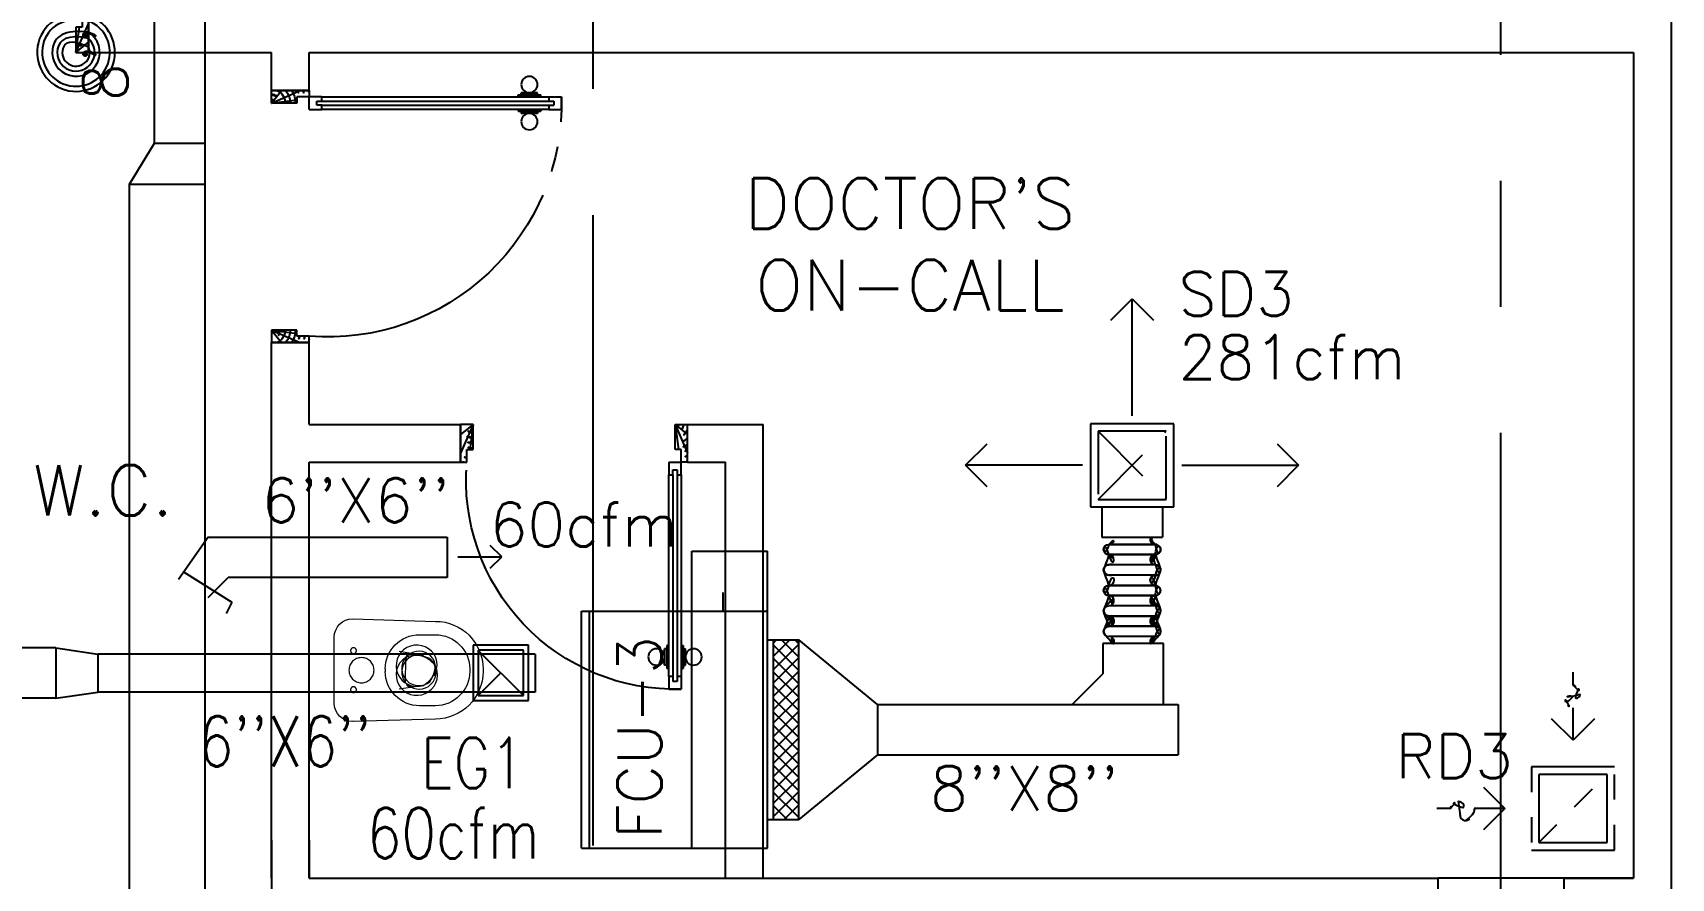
# Model space of a CAD drawing. Extents: x 417866230.2 to 417866327.8, y 43498045.5 to 43498135.4.
# Drawn here: x 417866292.42 to 417866298.91, y 43498114.97 to 43498118.33 of the extents above; entities that cross this region are included whole.
import ezdxf
from ezdxf.enums import TextEntityAlignment as Align

# ---------------------------------------------------------------- set-up
doc = ezdxf.new("R2010")
doc.units = 0
doc.header["$MEASUREMENT"] = 0
for name, pattern in [('CENTERX2', [4, 2.5, -0.5, 0.5, -0.5]), ('HIDDEN', [0.375, 0.25, -0.125]), ('HIDDEN2', [0.1875, 0.125, -0.0625])]:
    doc.linetypes.add(name, pattern=pattern)
doc.layers.get('0').update_dxf_attribs({"linetype": 'CONTINUOUS'})
for name, color, linetype in [('AXES', 11, 'CENTERX2'), ('COL', 9, 'CONTINUOUS'), ('DOOR', 9, 'CONTINUOUS'), ('DOOR-DIM', 9, 'CONTINUOUS'), ('DUCT', 6, 'CONTINUOUS'), ('EXDUCT', 10, 'CONTINUOUS'), ('FCU', 6, 'CONTINUOUS'), ('FIX', 9, 'CONTINUOUS'), ('HAT', 12, 'CONTINUOUS'), ('M-AC-FLEX', 3, 'CONTINUOUS'), ('M-EGU.', 2, 'CONTINUOUS'), ('RM-NAME', 9, 'CONTINUOUS'), ('SCD', 2, 'CONTINUOUS'), ('WALL', 4, 'CONTINUOUS')]:
    doc.layers.add(name, color=color, linetype=linetype)
doc.styles.add('ROMANS', font='ROMANS.shx', dxfattribs={"width": 0.6})

# ---------------------------------------------------------------- blocks, each defined once
blk = doc.blocks.new('A$C24ED45A6')
at = {"layer": 'DOOR', "color": 0, "linetype": 'ByBlock'}
for p, q in [((925, 1100), (925, 1150)), ((925, 1150), (975, 1150)), ((975, 1150), (925, 1150)), ((942, 1100), (942, 1120)), ((958, 1120), (942, 1120)), ((958, 1100), (958, 1120)), ((975, 1100), (975, 1150)), ((908.8, 1055), (908.8, 990.2)), ((917.8, 1055), (908.8, 1055)), ((917.8, 977.6), (917.8, 1067.6)), ((925, 1067.6), (917.8, 1067.6)), ((917.8, 1055), (917.8, 990.2)), ((942, 1100), (925, 1100)), ((975, 1100), (958, 1100)), ((975, 1067.6), (982.2, 1067.6)), ((982.2, 977.6), (982.2, 1067.6)), ((982.2, 1055), (982.2, 990.2)), ((982.2, 1055), (991.2, 1055)), ((991.2, 1055), (991.2, 990.2)), ((917.8, 990.2), (908.8, 990.2)), ((925, 977.6), (917.8, 977.6)), ((975, 977.6), (982.2, 977.6)), ((982.2, 990.2), (991.2, 990.2)), ((925, 150), (925, 200)), ((925, 200), (942, 200)), ((942, 200), (942, 180)), ((958, 180), (958, 200)), ((958, 200), (975, 200)), ((975, 200), (975, 150)), ((0, 0), (0, 150)), ((0, 150), (25, 150)), ((25, 150), (25, 100)), ((925, 150), (975, 150)), ((942, 180), (958, 180)), ((1000, 150), (975, 150)), ((975, 150), (975, 100)), ((1000, 150), (1000, 0)), ((25, 100), (50, 100)), ((50, 100), (50, 0)), ((975, 100), (950, 100)), ((950, 100), (950, 0)), ((50, 0), (0, 0)), ((950, 0), (1000, 0))]:
    blk.add_line(p, q, dxfattribs=at)
at = {"layer": 'DOOR', "linetype": 'ByBlock'}
for p, q in [((925, 1100), (925, 200)), ((942, 200), (942, 1100)), ((958, 200), (958, 1100)), ((975, 200), (975, 1100))]:
    blk.add_line(p, q, dxfattribs=at)
at = {"layer": 'DOOR', "color": 9, "linetype": 'ByBlock'}
for p, q in [((50, 0), (0, 113.7)), ((50, 0), (36.6, 100)), ((950, 0), (1000, 113.7)), ((950, 0), (963.4, 100)), ((50, 0), (0, 40.1)), ((950, 0), (1000, 40.1))]:
    blk.add_line(p, q, dxfattribs=at)
at = {"layer": 'DOOR', "color": 0, "linetype": 'ByBlock'}
for centre in [(876.5, 1022.6), (1023.5, 1022.6)]:
    blk.add_circle(centre, 32.4, dxfattribs=at)
at = {"layer": 'DOOR', "linetype": 'HIDDEN', "ltscale": 0.5}
blk.add_arc((950, 222.5), 927.8, 88.45601, 184.48155, dxfattribs=at)
at = {"layer": 'DOOR', "color": 9, "linetype": 'ByBlock'}
for centre, radius, start, end in [((50, 0), 154.4, 103.71423, 108.89471), ((50, 0), 134.4, 100.71998, 111.84015), ((950, 0), 134.4, 68.15985, 79.28002), ((950, 0), 154.4, 71.10529, 76.28577), ((50, 0), 114.4, 102.62257, 115.91616), ((50, 0), 94.4, 90, 121.98181), ((50, 0), 74.4, 90, 132.22357), ((950, 0), 94.4, 58.01819, 90), ((950, 0), 74.4, 47.77643, 90), ((950, 0), 114.4, 64.08384, 77.37743), ((50, 0), 54.4, 90, 156.79262), ((50, 0), 34.4, 90, 180), ((50, 0), 14.4, 90, 180), ((950, 0), 54.4, 23.20738, 90), ((950, 0), 34.4, 0, 90), ((950, 0), 14.4, 0, 90)]:
    blk.add_arc(centre, radius, start, end, dxfattribs=at)
at = {"layer": 'WALL'}
blk.add_line((1000, 0), (1000, 150), dxfattribs=at)
blk = doc.blocks.new('RM1')
at = {"layer": 'RM-NAME', "style": 'ROMANS'}
for tag, p in [('ROOMNAME1', (0, 323.8)), ('ROOMNAME2', (0, 0))]:
    blk.add_attdef(tag, text='', height=200, dxfattribs=at).set_placement(p, align=Align.MIDDLE)
blk = doc.blocks.new('WC1')
at = {"layer": 'FIX', "lineweight": 20}
for p, q in [((35, 203.8), (-293, 193.8)), ((-230, 140.8), (-293, 140.8)), ((108, 0), (108, 130.8)), ((-149.8, 75.7), (-245.4, 60.1)), ((-482, 4.8), (-482, -4.8)), ((-429, 4.8), (-429, -4.8)), ((-288.7, 24.2), (-294.5, 0)), ((-294.5, 0), (-288.7, -24.2)), ((-94, 4.8), (-94, -4.8)), ((108, -130.8), (108, 0)), ((-245.4, -60.1), (-149.8, -75.7)), ((-293, -140.8), (-230, -140.8)), ((-293, -193.8), (35, -203.8)), ((31.8, -203.8), (35, -203.8))]:
    blk.add_line(p, q, dxfattribs=at)
at = {"layer": 'FIX', "linetype": 'Continuous', "lineweight": 20}
blk.add_line((-175.1, -47.3), (-175.4, 44.6), dxfattribs=at)
at = {"layer": 'FIX', "linetype": 'HIDDEN', "lineweight": 20, "ltscale": 0.05}
for centre in [(31.8, 77.5), (31.8, -77.5)]:
    blk.add_circle(centre, 11.6, dxfattribs=at)
at = {"layer": 'FIX', "linetype": 'HIDDEN2', "lineweight": 20, "ltscale": 0.3}
blk.add_circle((0, 0), 49.8, dxfattribs=at)
at = {"layer": 'FIX', "lineweight": 20}
for centre, radius, start, end in [((35, 130.8), 73, 360, 90), ((-293, 4.8), 189, 90, 180), ((-293, 4.8), 136, 90, 180), ((-230, 4.8), 136, 360, 90), ((-228, -6.9), 68.2, 128.92417, 152.84682), ((-219.4, -17.6), 82, 108.49595, 128.92417), ((-293, -4.8), 189, 180, 270), ((-293, -4.8), 136, 180, 270), ((-228, 6.9), 68.2, 207.15318, 231.07583), ((-219.4, 17.6), 82, 231.07583, 251.50405), ((-230, -4.8), 136, 270, 0), ((35, -130.8), 73, 270, 0)]:
    blk.add_arc(centre, radius, start, end, dxfattribs=at)
at = {"layer": 'FIX', "linetype": 'Continuous', "lineweight": 20}
for centre, start, end in [((-197.7, 45.5), 357.66621, 91.61215), ((-197.4, -45.6), 268.38785, 2.33379)]:
    blk.add_arc(centre, 22.3, start, end, dxfattribs=at)
blk = doc.blocks.new('DOOR100')
at = {"layer": 'DOOR', "color": 7, "linetype": 'ByBlock'}
for p, q in [((-75, 1250), (-75, 1300)), ((-75, 1300), (-25, 1300)), ((-25, 1300), (-75, 1300)), ((-25, 1250), (-25, 1300)), ((-58, 1250), (-75, 1250)), ((-58, 1250), (-58, 1270)), ((-42, 1270), (-58, 1270)), ((-42, 1250), (-42, 1270)), ((-25, 1250), (-42, 1250)), ((-91.2, 1205), (-91.2, 1140.2)), ((-82.2, 1205), (-91.2, 1205)), ((-82.2, 1127.6), (-82.2, 1217.6)), ((-75, 1217.6), (-82.2, 1217.6)), ((-82.2, 1205), (-82.2, 1140.2)), ((-25, 1217.6), (-17.8, 1217.6)), ((-17.8, 1127.6), (-17.8, 1217.6)), ((-17.8, 1205), (-17.8, 1140.2)), ((-17.8, 1205), (-8.8, 1205)), ((-8.8, 1205), (-8.8, 1140.2)), ((-82.2, 1140.2), (-91.2, 1140.2)), ((-75, 1127.6), (-82.2, 1127.6)), ((-25, 1127.6), (-17.8, 1127.6)), ((-17.8, 1140.2), (-8.8, 1140.2)), ((-75, 200), (-58, 200)), ((-75, 150), (-75, 200)), ((-58, 200), (-58, 180)), ((-42, 200), (-25, 200)), ((-42, 180), (-42, 200)), ((-25, 200), (-25, 150)), ((-1200, 0), (-1200, 150)), ((-1200, 150), (-1175, 150)), ((-1200, 150), (-1200, 0)), ((-1175, 150), (-1175, 100)), ((-75, 150), (-25, 150)), ((-58, 180), (-42, 180)), ((0, 150), (-25, 150)), ((-25, 150), (-25, 100)), ((0, 0), (0, 150)), ((0, 150), (0, 0)), ((-1150, 0), (-1200, 113.7)), ((-1175, 100), (-1150, 100)), ((-1150, 0), (-1163.4, 100)), ((-1150, 100), (-1150, 0)), ((-50, 0), (0, 113.7)), ((-50, 100), (-50, 0)), ((-50, 0), (-36.6, 100)), ((-25, 100), (-50, 100)), ((-1150, 0), (-1200, 40.1)), ((-1150, 0), (-1200, 0)), ((-50, 0), (0, 40.1)), ((-50, 0), (0, 0))]:
    blk.add_line(p, q, dxfattribs=at)
at = {"layer": 'DOOR', "linetype": 'ByBlock'}
for p, q in [((-75, 1250), (-75, 200)), ((-58, 200), (-58, 1250)), ((-42, 200), (-42, 1250)), ((-25, 200), (-25, 1250))]:
    blk.add_line(p, q, dxfattribs=at)
at = {"layer": 'DOOR', "color": 7, "linetype": 'ByBlock'}
for centre in [(-123.5, 1172.6), (23.5, 1172.6)]:
    blk.add_circle(centre, 32.4, dxfattribs=at)
at = {"layer": 'DOOR', "linetype": 'HIDDEN', "ltscale": 0.5}
blk.add_arc((-25, 150), 1150, 90, 180, dxfattribs=at)
at = {"layer": 'DOOR', "color": 7, "linetype": 'ByBlock'}
for centre, radius, start, end in [((-1150, 0), 154.4, 103.71423, 108.89471), ((-1150, 0), 134.4, 100.71998, 111.84015), ((-50, 0), 134.4, 68.15985, 79.28002), ((-50, 0), 154.4, 71.10529, 76.28577), ((-1150, 0), 94.4, 90, 121.98181), ((-1150, 0), 74.4, 90, 132.22357), ((-50, 0), 94.4, 58.01819, 90), ((-50, 0), 74.4, 47.77643, 90), ((-50, 0), 114.4, 64.08384, 77.37743), ((-1150, 0), 54.4, 90, 156.79262), ((-1150, 0), 34.4, 90, 180), ((-1150, 0), 14.4, 90, 180), ((-50, 0), 54.4, 23.20738, 90), ((-50, 0), 34.4, 0, 90), ((-50, 0), 14.4, 0, 90)]:
    blk.add_arc(centre, radius, start, end, dxfattribs=at)
blk = doc.blocks.new('DOOR90')
at = {"layer": 'DOOR', "color": 7, "linetype": 'ByBlock'}
for p, q in [((-150, 0), (0, 0)), ((-150, 0), (-150, -25)), ((0, -50), (-113.7, 0)), ((0, -50), (-40.1, 0)), ((0, -50), (0, 0)), ((-1000, -25), (-1050, -25)), ((-1050, -75), (-1050, -25)), ((-1050, -25), (-1050, -75)), ((-1000, -42), (-1020, -42)), ((-1020, -42), (-1020, -58)), ((-1000, -58), (-1020, -58)), ((-1000, -25), (-1000, -42)), ((-1000, -58), (-1000, -75)), ((-877.6, -17.8), (-967.6, -17.8)), ((-967.6, -25), (-967.6, -17.8)), ((-955, -8.8), (-890.2, -8.8)), ((-955, -17.8), (-955, -8.8)), ((-955, -17.8), (-890.2, -17.8)), ((-890.2, -17.8), (-890.2, -8.8)), ((-877.6, -25), (-877.6, -17.8)), ((-200, -25), (-150, -25)), ((-200, -42), (-200, -25)), ((-180, -42), (-200, -42)), ((-200, -58), (-180, -58)), ((-200, -75), (-200, -58)), ((-180, -58), (-180, -42)), ((-150, -25), (-100, -25)), ((-150, -75), (-150, -25)), ((-100, -25), (-100, -50)), ((0, -50), (-100, -36.6)), ((-100, -50), (0, -50)), ((-1000, -75), (-1050, -75)), ((-967.6, -75), (-967.6, -82.2)), ((-877.6, -82.2), (-967.6, -82.2)), ((-955, -82.2), (-890.2, -82.2)), ((-955, -82.2), (-955, -91.2)), ((-955, -91.2), (-890.2, -91.2)), ((-890.2, -82.2), (-890.2, -91.2)), ((-877.6, -75), (-877.6, -82.2)), ((-150, -75), (-200, -75)), ((-150, -875), (-100, -875)), ((-150, -900), (-150, -875)), ((-150, -900), (0, -900)), ((0, -900), (-150, -900)), ((0, -850), (-113.7, -900)), ((-100, -875), (-100, -850)), ((0, -850), (-100, -863.4)), ((-100, -850), (0, -850)), ((0, -850), (-40.1, -900)), ((0, -850), (0, -900))]:
    blk.add_line(p, q, dxfattribs=at)
at = {"layer": 'DOOR', "linetype": 'ByBlock'}
for p, q in [((-200, -25), (-1000, -25)), ((-200, -42), (-1000, -42)), ((-200, -58), (-1000, -58)), ((-1000, -75), (-200, -75))]:
    blk.add_line(p, q, dxfattribs=at)
at = {"layer": 'DOOR', "color": 7, "linetype": 'ByBlock'}
for centre in [(-922.6, 23.5), (-922.6, -123.5)]:
    blk.add_circle(centre, 32.4, dxfattribs=at)
for centre, radius, start, end in [((0, -50), 154.4, 161.10529, 166.28577), ((0, -50), 94.4, 148.01819, 180), ((0, -50), 134.4, 158.15985, 169.28002), ((0, -50), 114.4, 154.08384, 167.37743), ((0, -50), 74.4, 137.77643, 180), ((0, -50), 54.4, 113.20738, 180), ((0, -50), 34.4, 90, 180), ((0, -50), 14.4, 90, 180), ((0, -850), 154.4, 193.71423, 198.89471), ((0, -850), 134.4, 190.71998, 201.84015), ((0, -850), 94.4, 180, 211.98181), ((0, -850), 74.4, 180, 222.22357), ((0, -850), 54.4, 180, 246.79262), ((0, -850), 34.4, 180, 270), ((0, -850), 14.4, 180, 270)]:
    blk.add_arc(centre, radius, start, end, dxfattribs=at)
at = {"layer": 'DOOR', "linetype": 'HIDDEN', "ltscale": 0.5}
blk.add_arc((-222.2, -50), 828.2, 178.27012, 275.00304, dxfattribs=at)
blk = doc.blocks.new('9RCD')
at = {"color": 2}
blk.add_line((0, 407), (0, 450), dxfattribs=at)
at = {"layer": 'M-EGU.'}
for p, q in [((0, 225), (0, 331.9)), ((0, 225), (-70.7, 295.7)), ((70.7, 295.7), (0, 225)), ((112.5, 112.5), (-112.5, 112.5)), ((-112.5, 112.5), (-112.5, -112.5)), ((112.5, -112.5), (112.5, 112.5)), ((-295.7, 70.7), (-225, 0)), ((-225, 0), (-326.1, 0)), ((-225, 0), (-295.7, -70.7)), ((-112.5, -112.5), (112.5, -112.5))]:
    blk.add_line(p, q, dxfattribs=at)
at = {"layer": 'M-EGU.', "linetype": 'HIDDEN'}
for p, q in [((137.5, 137.5), (-137.5, 137.5)), ((-137.5, 137.5), (-137.5, -137.5)), ((-112.5, -112.5), (112.5, 112.5)), ((137.5, -137.5), (137.5, 137.5)), ((-137.5, -137.5), (137.5, -137.5))]:
    blk.add_line(p, q, dxfattribs=at)
at = {"layer": 'M-EGU.', "color": 2}
blk.add_line((-405.7, 0), (-450, 0), dxfattribs=at)
blk.add_lwpolyline([(0, 407, -0.187862), (18.4, 395.6, -0.202645), (23.4, 376.1, -0.616915), (-1.7, 368, 0.668708), (-25.3, 358.4, 0.194285), (-18.2, 340.4, 0.186051), (0, 331.9)], format="xyb", dxfattribs=at)
at = {"layer": 'M-EGU.'}
blk.add_lwpolyline([(-405.7, 0, -0.1324), (-394.5, 16.1, -0.15664), (-379.1, 22.4, -0.736612), (-366.5, -9, 0.774232), (-352.6, -39.4, 0.203349), (-331.5, -25.7, 0.193808), (-326.1, 0)], format="xyb", dxfattribs=at)
blk = doc.blocks.new('*X118')
at = {"color": 0}
for p, q in [((23911.7, -1650.2), (23966, -1595.9)), ((23911.7, -1597.2), (23912.9, -1595.9)), ((23919, -1695.9), (24019, -1595.9)), ((24022.8, -1695.9), (23922.8, -1595.9)), ((23972, -1695.9), (24072, -1595.9)), ((24075.9, -1695.9), (23975.9, -1595.9)), ((24025.1, -1695.9), (24125.1, -1595.9)), ((24128.9, -1695.9), (24028.9, -1595.9)), ((24078.1, -1695.9), (24178.1, -1595.9)), ((24181.9, -1695.9), (24081.9, -1595.9)), ((24131.1, -1695.9), (24231.1, -1595.9)), ((24235, -1695.9), (24135, -1595.9)), ((24184.2, -1695.9), (24284.2, -1595.9)), ((24288, -1695.9), (24188, -1595.9)), ((24237.2, -1695.9), (24337.2, -1595.9)), ((24341, -1695.9), (24241, -1595.9)), ((24290.2, -1695.9), (24390.2, -1595.9)), ((24394.1, -1695.9), (24294.1, -1595.9)), ((24343.3, -1695.9), (24443.3, -1595.9)), ((24447.1, -1695.9), (24347.1, -1595.9)), ((24396.3, -1695.9), (24496.3, -1595.9)), ((24500.1, -1695.9), (24400.1, -1595.9)), ((24449.3, -1695.9), (24549.3, -1595.9)), ((24553.2, -1695.9), (24453.2, -1595.9)), ((24502.4, -1695.9), (24602.4, -1595.9)), ((24606.2, -1695.9), (24506.2, -1595.9)), ((24623.7, -1660.4), (24559.2, -1595.9)), ((24623.7, -1607.4), (24612.3, -1595.9)), ((23969.8, -1695.9), (23911.7, -1637.8)), ((24555.4, -1695.9), (24623.7, -1627.6)), ((24608.4, -1695.9), (24623.7, -1680.7)), ((23916.8, -1695.9), (23911.7, -1690.9))]:
    blk.add_line(p, q, dxfattribs=at)

msp = doc.modelspace()

# ---------------------------------------------------------------- linework, layer by layer
at = {"layer": 'AXES'}
for p, q in [((417866298.2369, 43498046.2382), (417866298.2369, 43498134.7153)), ((417866294.6369, 43498063.1021), (417866294.6369, 43498121.6721))]:
    msp.add_line(p, q, dxfattribs=at)
at = {"layer": 'COL'}
for p, q in [((417866297.9869, 43498114.9721), (417866297.9869, 43498114.4721)), ((417866298.4869, 43498114.9721), (417866297.9869, 43498114.9721)), ((417866298.4869, 43498114.4721), (417866298.4869, 43498114.9721))]:
    msp.add_line(p, q, dxfattribs=at)
at = {"layer": 'DUCT'}
for p, q in [((417866293.0986, 43498110.9641), (417866293.0986, 43498119.5692)), ((417866292.8986, 43498117.8871), (417866292.8986, 43498119.1633)), ((417866292.7986, 43498117.7251), (417866292.8986, 43498117.8871)), ((417866292.8986, 43498117.8871), (417866293.0986, 43498117.8871)), ((417866292.7986, 43498117.7251), (417866293.0986, 43498117.7251)), ((417866292.7986, 43498112.9765), (417866292.7986, 43498117.7251)), ((417866293.1104, 43498116.3253), (417866292.9928, 43498116.1573)), ((417866293.1104, 43498116.3253), (417866294.0581, 43498116.3253)), ((417866294.0581, 43498116.3253), (417866294.0581, 43498116.1653)), ((417866293.0134, 43498116.1867), (417866293.2049, 43498116.0666)), ((417866293.1104, 43498116.0853), (417866293.1904, 43498116.1653)), ((417866294.0581, 43498116.1653), (417866293.1904, 43498116.1653)), ((417866293.2049, 43498116.0666), (417866293.1819, 43498116.0214)), ((417866293.2049, 43498116.0666), (417866293.2049, 43498116.0666)), ((417866295.7653, 43498115.6613), (417866295.453, 43498115.9173)), ((417866296.6585, 43498115.9026), (417866296.6585, 43498115.7826)), ((417866296.8985, 43498115.9026), (417866296.6585, 43498115.9026)), ((417866296.8985, 43498115.6626), (417866296.8985, 43498115.9026)), ((417866296.5385, 43498115.6626), (417866296.6585, 43498115.7826)), ((417866295.7653, 43498115.6613), (417866296.9575, 43498115.6613)), ((417866295.7653, 43498115.6613), (417866295.7653, 43498115.4613)), ((417866296.9575, 43498115.6613), (417866296.9575, 43498115.4613)), ((417866295.7653, 43498115.4613), (417866295.453, 43498115.2053)), ((417866295.7653, 43498115.4613), (417866296.9575, 43498115.4613))]:
    msp.add_line(p, q, dxfattribs=at)
at = {"layer": 'EXDUCT', "linetype": 'Continuous'}
for p, q in [((417866292.5073, 43498115.8856), (417866290.3667, 43498115.8856)), ((417866292.5073, 43498115.8856), (417866292.5073, 43498115.6856)), ((417866292.5073, 43498115.8856), (417866292.6733, 43498115.8606)), ((417866292.6733, 43498115.8606), (417866292.6733, 43498115.7106)), ((417866294.4071, 43498115.8606), (417866292.6733, 43498115.8606)), ((417866294.4071, 43498115.8606), (417866294.4071, 43498115.7106)), ((417866294.271, 43498115.7863), (417866294.181, 43498115.6963)), ((417866292.5073, 43498115.6856), (417866292.6733, 43498115.7106)), ((417866294.4071, 43498115.7106), (417866292.6733, 43498115.7106)), ((417866292.5073, 43498115.6856), (417866290.3667, 43498115.6856))]:
    msp.add_line(p, q, dxfattribs=at)
at = {"layer": 'FCU', "color": 3}
for p, q in [((417866295.028, 43498116.0313), (417866295.028, 43498116.2693)), ((417866295.028, 43498116.2693), (417866295.328, 43498116.2693)), ((417866295.328, 43498116.0313), (417866295.328, 43498116.2693)), ((417866295.153, 43498116.0313), (417866295.153, 43498116.1047)), ((417866294.623, 43498115.0913), (417866294.623, 43498116.0313)), ((417866295.328, 43498115.9173), (417866295.453, 43498115.9173)), ((417866295.353, 43498115.2053), (417866295.353, 43498115.9173)), ((417866295.453, 43498115.2053), (417866295.453, 43498115.9173)), ((417866295.328, 43498115.2053), (417866295.453, 43498115.2053))]:
    msp.add_line(p, q, dxfattribs=at)
at = {"layer": 'FCU', "color": 6}
for p, q in [((417866294.591, 43498116.0313), (417866295.328, 43498116.0313)), ((417866294.591, 43498115.0913), (417866294.591, 43498116.0313)), ((417866295.028, 43498115.0913), (417866295.028, 43498116.0313)), ((417866295.328, 43498115.0913), (417866295.328, 43498116.0313)), ((417866294.591, 43498115.0913), (417866295.328, 43498115.0913))]:
    msp.add_line(p, q, dxfattribs=at)
at = {"layer": 'M-AC-FLEX', "color": 11}
for p, q in [((417866296.6814, 43498116.2957), (417866296.8665, 43498116.2957)), ((417866296.6814, 43498116.2957), (417866296.8665, 43498116.2957)), ((417866296.6814, 43498116.2957), (417866296.8665, 43498116.2957)), ((417866296.6814, 43498116.2957), (417866296.8665, 43498116.2957)), ((417866296.8669, 43498116.2957), (417866296.6818, 43498116.2957)), ((417866296.8669, 43498116.2957), (417866296.6818, 43498116.2957)), ((417866296.8669, 43498116.2957), (417866296.6818, 43498116.2957)), ((417866296.8669, 43498116.2957), (417866296.6818, 43498116.2957)), ((417866296.6814, 43498116.2556), (417866296.8665, 43498116.2556)), ((417866296.6814, 43498116.2556), (417866296.8665, 43498116.2556)), ((417866296.6814, 43498116.2556), (417866296.8665, 43498116.2556)), ((417866296.6814, 43498116.2556), (417866296.8665, 43498116.2556)), ((417866296.8669, 43498116.2556), (417866296.6818, 43498116.2556)), ((417866296.8669, 43498116.2556), (417866296.6818, 43498116.2556)), ((417866296.8669, 43498116.2556), (417866296.6818, 43498116.2556)), ((417866296.8669, 43498116.2556), (417866296.6818, 43498116.2556)), ((417866296.8669, 43498116.2149), (417866296.6818, 43498116.2149)), ((417866296.8669, 43498116.2149), (417866296.6818, 43498116.2149)), ((417866296.8669, 43498116.1742), (417866296.6818, 43498116.1742)), ((417866296.8669, 43498116.1742), (417866296.6818, 43498116.1742)), ((417866296.6814, 43498116.1334), (417866296.8665, 43498116.1334)), ((417866296.6814, 43498116.1334), (417866296.8665, 43498116.1334)), ((417866296.6814, 43498116.0934), (417866296.8665, 43498116.0934)), ((417866296.6814, 43498116.0934), (417866296.8665, 43498116.0934)), ((417866296.8669, 43498116.1334), (417866296.6818, 43498116.1334)), ((417866296.8669, 43498116.1334), (417866296.6818, 43498116.1334)), ((417866296.8669, 43498116.0934), (417866296.6818, 43498116.0934)), ((417866296.8669, 43498116.0934), (417866296.6818, 43498116.0934)), ((417866296.8669, 43498116.0527), (417866296.6818, 43498116.0527)), ((417866296.8669, 43498116.0527), (417866296.6818, 43498116.0527)), ((417866296.8669, 43498116.0527), (417866296.6818, 43498116.0527)), ((417866296.8669, 43498116.0527), (417866296.6818, 43498116.0527)), ((417866296.6814, 43498116.0119), (417866296.8665, 43498116.0119)), ((417866296.6814, 43498116.0119), (417866296.8665, 43498116.0119)), ((417866296.6814, 43498115.9712), (417866296.8665, 43498115.9712)), ((417866296.6814, 43498115.9712), (417866296.8665, 43498115.9712)), ((417866296.8669, 43498116.0119), (417866296.6818, 43498116.0119)), ((417866296.8669, 43498116.0119), (417866296.6818, 43498116.0119)), ((417866296.8669, 43498116.0119), (417866296.6818, 43498116.0119)), ((417866296.8669, 43498116.0119), (417866296.6818, 43498116.0119)), ((417866296.8669, 43498116.0119), (417866296.6818, 43498116.0119)), ((417866296.8669, 43498116.0119), (417866296.6818, 43498116.0119)), ((417866296.8669, 43498115.9712), (417866296.6818, 43498115.9712)), ((417866296.8669, 43498115.9712), (417866296.6818, 43498115.9712)), ((417866296.8669, 43498115.9712), (417866296.6818, 43498115.9712)), ((417866296.8669, 43498115.9712), (417866296.6818, 43498115.9712)), ((417866296.8669, 43498115.9712), (417866296.6818, 43498115.9712)), ((417866296.8669, 43498115.9712), (417866296.6818, 43498115.9712)), ((417866296.8669, 43498115.9305), (417866296.6818, 43498115.9305)), ((417866296.8669, 43498115.9305), (417866296.6818, 43498115.9305)), ((417866296.8669, 43498115.9305), (417866296.6818, 43498115.9305)), ((417866296.8669, 43498115.9305), (417866296.6818, 43498115.9305))]:
    msp.add_line(p, q, dxfattribs=at)
at = {"layer": 'M-AC-FLEX'}
for points in [[(417866296.6818, 43498116.2556, -0.999838), (417866296.6811, 43498116.2957)], [(417866296.6818, 43498116.2957, 0.999838), (417866296.6811, 43498116.2556)], [(417866296.6818, 43498116.2957, 0.999838), (417866296.6811, 43498116.2556)], [(417866296.6818, 43498116.2556, -0.999838), (417866296.6811, 43498116.2957)], [(417866296.6818, 43498116.2957, 0.999838), (417866296.6811, 43498116.2556)], [(417866296.6818, 43498116.2556, -0.999838), (417866296.6811, 43498116.2957)], [(417866296.6818, 43498116.2556, -0.999838), (417866296.6811, 43498116.2957)], [(417866296.6818, 43498116.2957, 0.999838), (417866296.6811, 43498116.2556)], [(417866296.6818, 43498116.2957, -0.00451), (417866296.6814, 43498116.2957, 0.008922), (417866296.6807, 43498116.2957)], [(417866296.6814, 43498116.2957, 0.008922), (417866296.6807, 43498116.2957)], [(417866296.6814, 43498116.2957, 0.008922), (417866296.6807, 43498116.2957)], [(417866296.6818, 43498116.2957, -0.00451), (417866296.6814, 43498116.2957, 0.008922), (417866296.6807, 43498116.2957)], [(417866296.6811, 43498116.2957, -0.004461), (417866296.6814, 43498116.2957)], [(417866296.6811, 43498116.2957, -0.004461), (417866296.6814, 43498116.2957)], [(417866296.6811, 43498116.2957, -0.004461), (417866296.6814, 43498116.2957)], [(417866296.6811, 43498116.2957, -0.004461), (417866296.6814, 43498116.2957)], [(417866296.6818, 43498116.2957, 0.548762), (417866296.7002, 43498116.3246, 0.548762)], [(417866296.6818, 43498116.2957, 0.547704), (417866296.7002, 43498116.3246, 0.547704)], [(417866296.8484, 43498116.3246, 0.548762), (417866296.8669, 43498116.2957)], [(417866296.8669, 43498116.2957, -0.548762), (417866296.8484, 43498116.3246, -0.548762)], [(417866296.8484, 43498116.3246, 0.547704), (417866296.8669, 43498116.2957)], [(417866296.8661, 43498116.2556, -0.00451), (417866296.8665, 43498116.2556, 1.018005), (417866296.8665, 43498116.2957)], [(417866296.8661, 43498116.2957, 0.00451), (417866296.8665, 43498116.2957, -1.018005), (417866296.8665, 43498116.2556)], [(417866296.8661, 43498116.2957, 0.00451), (417866296.8665, 43498116.2957, -1.018005), (417866296.8665, 43498116.2556)], [(417866296.8661, 43498116.2556, -0.00451), (417866296.8665, 43498116.2556, 1.018005), (417866296.8665, 43498116.2957)], [(417866296.6818, 43498116.2556, -1), (417866296.6818, 43498116.2149, 1), (417866296.6818, 43498116.1742)], [(417866296.6923, 43498116.2178, -0.136926), (417866296.6818, 43498116.2149, 1), (417866296.6818, 43498116.1742)], [(417866296.6818, 43498116.1334, 1), (417866296.6818, 43498116.1742, -1), (417866296.6818, 43498116.2149)], [(417866296.6923, 43498116.1712, 0.136926), (417866296.6818, 43498116.1742, -1), (417866296.6818, 43498116.2149)], [(417866296.6814, 43498116.2556, -0.008922), (417866296.6807, 43498116.2556)], [(417866296.6818, 43498116.2556, 0.00451), (417866296.6814, 43498116.2556, -0.008922), (417866296.6807, 43498116.2556)], [(417866296.6818, 43498116.2556, 0.00451), (417866296.6814, 43498116.2556, -0.008922), (417866296.6807, 43498116.2556)], [(417866296.6814, 43498116.2556, -0.008922), (417866296.6807, 43498116.2556)], [(417866296.6811, 43498116.2556, 0.004461), (417866296.6814, 43498116.2556)], [(417866296.6811, 43498116.2556, 0.004461), (417866296.6814, 43498116.2556)], [(417866296.6811, 43498116.2556, 0.004461), (417866296.6814, 43498116.2556)], [(417866296.6811, 43498116.2556, 0.004461), (417866296.6814, 43498116.2556)], [(417866296.6818, 43498116.2556, -0.548762), (417866296.7002, 43498116.2267, -0.548762)], [(417866296.8669, 43498116.2149, -1), (417866296.8669, 43498116.2556)], [(417866296.8669, 43498116.2556, 1), (417866296.8669, 43498116.2149, -1), (417866296.8669, 43498116.1742)], [(417866296.8484, 43498116.2267, -0.548762), (417866296.8669, 43498116.2556)], [(417866296.8669, 43498116.2556, 0.548762), (417866296.8484, 43498116.2267, 0.548762)], [(417866296.8669, 43498116.1334, -1), (417866296.8669, 43498116.1742, 1), (417866296.8669, 43498116.2149)], [(417866296.8563, 43498116.2178, 0.136926), (417866296.8669, 43498116.2149, -1), (417866296.8669, 43498116.1742)], [(417866296.8563, 43498116.1712, -0.136926), (417866296.8669, 43498116.1742, 1), (417866296.8669, 43498116.2149)], [(417866296.8669, 43498116.2149, -1), (417866296.8669, 43498116.1742)], [(417866296.8669, 43498116.1742, 1), (417866296.8669, 43498116.2149)], [(417866296.8669, 43498116.1742, 1), (417866296.8669, 43498116.2149)], [(417866296.8669, 43498116.2149, -1), (417866296.8669, 43498116.1742)], [(417866296.8669, 43498116.1742, 1), (417866296.8669, 43498116.1334)], [(417866296.6818, 43498116.1334, 0.999838), (417866296.6811, 43498116.0934)], [(417866296.6818, 43498116.0934, -0.999838), (417866296.6811, 43498116.1334)], [(417866296.6818, 43498116.0934, -0.999838), (417866296.6811, 43498116.1334)], [(417866296.6818, 43498116.1334, 0.999838), (417866296.6811, 43498116.0934)], [(417866296.6818, 43498116.0934, -1), (417866296.6818, 43498116.0527, 1), (417866296.6818, 43498116.0119)], [(417866296.6814, 43498116.1334, 0.008922), (417866296.6807, 43498116.1334)], [(417866296.6818, 43498116.1334, -0.00451), (417866296.6814, 43498116.1334, 0.008922), (417866296.6807, 43498116.1334)], [(417866296.6818, 43498116.0934, 0.00451), (417866296.6814, 43498116.0934, -0.008922), (417866296.6807, 43498116.0934)], [(417866296.6814, 43498116.0934, -0.008922), (417866296.6807, 43498116.0934)], [(417866296.6811, 43498116.1334, -0.004461), (417866296.6814, 43498116.1334)], [(417866296.6811, 43498116.1334, -0.004461), (417866296.6814, 43498116.1334)], [(417866296.6811, 43498116.0934, 0.004461), (417866296.6814, 43498116.0934)], [(417866296.6811, 43498116.0934, 0.004461), (417866296.6814, 43498116.0934)], [(417866296.8669, 43498116.0527, -1), (417866296.8669, 43498116.0934)], [(417866296.8669, 43498116.0934, 1), (417866296.8669, 43498116.0527, -1), (417866296.8669, 43498116.0119)], [(417866296.8661, 43498116.1334, 0.00451), (417866296.8665, 43498116.1334, -1.018005), (417866296.8665, 43498116.0934)], [(417866296.8661, 43498116.0934, -0.00451), (417866296.8665, 43498116.0934, 1.018005), (417866296.8665, 43498116.1334)], [(417866296.7001, 43498116.082, -0.554927), (417866296.6818, 43498116.0527, 1), (417866296.6818, 43498116.0119)], [(417866296.6818, 43498115.9712, 1), (417866296.6818, 43498116.0119, -1), (417866296.6818, 43498116.0527)], [(417866296.7001, 43498115.9826, 0.554927), (417866296.6818, 43498116.0119, -1), (417866296.6818, 43498116.0527)], [(417866296.6818, 43498116.0119, -0.314352), (417866296.6628, 43498116.0247, -0.314352)], [(417866296.6628, 43498116.0247, 0.304577), (417866296.6811, 43498116.0119)], [(417866296.8669, 43498116.0527, -0.554927), (417866296.8486, 43498116.082, -0.554927)], [(417866296.8486, 43498116.082, 0.554927), (417866296.8669, 43498116.0527, -1), (417866296.8669, 43498116.0119)], [(417866296.8669, 43498115.9712, -1), (417866296.8669, 43498116.0119, 1), (417866296.8669, 43498116.0527)], [(417866296.8486, 43498115.9826, -0.554927), (417866296.8669, 43498116.0119, 1), (417866296.8669, 43498116.0527)], [(417866296.8661, 43498116.0119, -0.00451), (417866296.8665, 43498116.0119, 0.314382), (417866296.8855, 43498116.0247, 0.314382)], [(417866296.8669, 43498116.0527, -1), (417866296.8669, 43498116.0119)], [(417866296.8669, 43498116.0119, 1), (417866296.8669, 43498116.0527)], [(417866296.8669, 43498116.0119, 1), (417866296.8669, 43498116.0527)], [(417866296.8669, 43498116.0527, -1), (417866296.8669, 43498116.0119)], [(417866296.6818, 43498116.0119, -1), (417866296.6818, 43498115.9712, 1), (417866296.6818, 43498115.9305)], [(417866296.7001, 43498116.0005, -0.554927), (417866296.6818, 43498115.9712, 1), (417866296.6818, 43498115.9305)], [(417866296.7001, 43498115.9011, 0.554927), (417866296.6818, 43498115.9305, -1), (417866296.6818, 43498115.9712)], [(417866296.7007, 43498115.9026, 0.530339), (417866296.6818, 43498115.9305, -1), (417866296.6818, 43498115.9712)], [(417866296.6818, 43498115.9712, 0.314352), (417866296.6628, 43498115.9584, 0.314352)], [(417866296.6628, 43498115.9584, -0.304577), (417866296.6811, 43498115.9712)], [(417866296.6818, 43498116.0119, 0.00451), (417866296.6814, 43498116.0119, -0.008922), (417866296.6807, 43498116.0119)], [(417866296.6814, 43498116.0119, -0.008922), (417866296.6807, 43498116.0119)], [(417866296.6818, 43498115.9712, -0.00451), (417866296.6814, 43498115.9712, 0.008922), (417866296.6807, 43498115.9712)], [(417866296.6814, 43498115.9712, 0.008922), (417866296.6807, 43498115.9712)], [(417866296.6809, 43498116.0119, 0.001808), (417866296.6811, 43498116.0119)], [(417866296.6818, 43498116.0119, -0.01069), (417866296.6809, 43498116.0119, -0.01069)], [(417866296.6809, 43498115.9712, -0.001808), (417866296.6811, 43498115.9712)], [(417866296.6818, 43498115.9712, 0.01069), (417866296.6809, 43498115.9712, 0.01069)], [(417866296.6811, 43498116.0119, 0.004461), (417866296.6814, 43498116.0119)], [(417866296.6811, 43498116.0119, 0.004461), (417866296.6814, 43498116.0119)], [(417866296.6811, 43498115.9712, -0.004461), (417866296.6814, 43498115.9712)], [(417866296.6811, 43498115.9712, -0.004461), (417866296.6814, 43498115.9712)], [(417866296.8669, 43498116.0119, 1), (417866296.8669, 43498115.9712)], [(417866296.8669, 43498116.0119, 0.554927), (417866296.8486, 43498115.9826, 0.554927)], [(417866296.8669, 43498115.9712, -1), (417866296.8669, 43498116.0119)], [(417866296.8669, 43498116.0119, 1), (417866296.8669, 43498115.9712, -1), (417866296.8669, 43498115.9305)], [(417866296.8669, 43498115.9712, -0.554927), (417866296.8486, 43498116.0005, -0.554927)], [(417866296.8486, 43498116.0005, 0.554927), (417866296.8669, 43498115.9712, -1), (417866296.8669, 43498115.9305)], [(417866296.8486, 43498115.9011, -0.554927), (417866296.8669, 43498115.9305, 1), (417866296.8669, 43498115.9712)], [(417866296.8479, 43498115.9026, -0.530339), (417866296.8669, 43498115.9305, 1), (417866296.8669, 43498115.9712)], [(417866296.8661, 43498115.9712, 0.00451), (417866296.8665, 43498115.9712, -0.314382), (417866296.8855, 43498115.9584, -0.314382)], [(417866296.8672, 43498116.0119, -0.008975), (417866296.8665, 43498116.0119)], [(417866296.8672, 43498115.9712, 0.008975), (417866296.8665, 43498115.9712)], [(417866296.8669, 43498115.9305, 1), (417866296.8669, 43498115.9712)], [(417866296.8669, 43498115.9712, -1), (417866296.8669, 43498115.9305)], [(417866296.8669, 43498115.9712, -1), (417866296.8669, 43498115.9305)], [(417866296.8669, 43498115.9305, 1), (417866296.8669, 43498115.9712)], [(417866296.8669, 43498115.9305, 0.554927), (417866296.8486, 43498115.9011, 0.554927)], [(417866296.8669, 43498115.9305, 0.530339), (417866296.8479, 43498115.9026, 0.530339)]]:
    msp.add_lwpolyline(points, format="xyb", dxfattribs=at)
at = {"layer": 'M-EGU.'}
for p, q in [((417866296.6895, 43498117.1847), (417866296.7743, 43498117.2696)), ((417866296.7743, 43498116.8062), (417866296.7743, 43498117.2696)), ((417866296.7743, 43498117.2696), (417866296.8592, 43498117.1847)), ((417866296.9393, 43498116.7746), (417866296.6093, 43498116.7746)), ((417866296.6093, 43498116.7746), (417866296.6093, 43498116.4446)), ((417866296.9393, 43498116.4446), (417866296.9393, 43498116.7746)), ((417866296.1143, 43498116.6096), (417866296.1992, 43498116.6944)), ((417866297.3495, 43498116.6944), (417866297.4343, 43498116.6096)), ((417866296.5777, 43498116.6096), (417866296.1143, 43498116.6096)), ((417866296.1992, 43498116.5247), (417866296.1143, 43498116.6096)), ((417866296.9709, 43498116.6096), (417866297.4343, 43498116.6096)), ((417866297.4343, 43498116.6096), (417866297.3495, 43498116.5247)), ((417866296.6093, 43498116.4446), (417866296.9393, 43498116.4446)), ((417866296.6543, 43498116.4446), (417866296.6543, 43498116.3246)), ((417866296.8943, 43498116.4446), (417866296.8943, 43498116.3246)), ((417866294.2747, 43498116.247), (417866294.2294, 43498116.2923)), ((417866296.6543, 43498116.3246), (417866296.8943, 43498116.3246)), ((417866294.1004, 43498116.247), (417866294.2747, 43498116.247)), ((417866294.2294, 43498116.2018), (417866294.2747, 43498116.247)), ((417866294.181, 43498115.8763), (417866294.181, 43498115.6963)), ((417866294.361, 43498115.8763), (417866294.181, 43498115.8763)), ((417866294.361, 43498115.6963), (417866294.361, 43498115.8763)), ((417866294.181, 43498115.6963), (417866294.361, 43498115.6963))]:
    msp.add_line(p, q, dxfattribs=at)
at = {"layer": 'M-EGU.', "linetype": 'HIDDEN'}
for p, q in [((417866296.9093, 43498116.7446), (417866296.6393, 43498116.7446)), ((417866296.6393, 43498116.4746), (417866296.9093, 43498116.7446)), ((417866296.6393, 43498116.7446), (417866296.9093, 43498116.4746)), ((417866296.6393, 43498116.7446), (417866296.6393, 43498116.4746)), ((417866296.9093, 43498116.4746), (417866296.9093, 43498116.7446)), ((417866296.6393, 43498116.4746), (417866296.9093, 43498116.4746)), ((417866294.161, 43498115.8963), (417866294.161, 43498115.6763)), ((417866294.381, 43498115.8963), (417866294.161, 43498115.8963)), ((417866294.381, 43498115.6763), (417866294.381, 43498115.8963)), ((417866294.361, 43498115.6963), (417866294.181, 43498115.8763)), ((417866294.161, 43498115.6763), (417866294.381, 43498115.6763))]:
    msp.add_line(p, q, dxfattribs=at)
at = {"layer": 'WALL'}
for p, q in [((417866298.9119, 43498121.2471), (417866298.9119, 43498105.1971)), ((417866298.9119, 43498121.2471), (417866298.9119, 43498105.1971)), ((417866298.9119, 43498121.2471), (417866298.9119, 43498105.1971)), ((417866298.9119, 43498120.8912), (417866298.9119, 43498105.1971)), ((417866292.6369, 43498118.3971), (417866292.6369, 43498118.2471)), ((417866292.6369, 43498118.2471), (417866293.3619, 43498118.2471)), ((417866293.3619, 43498118.0962), (417866293.3619, 43498118.2471)), ((417866293.5119, 43498118.2471), (417866298.7619, 43498118.2471)), ((417866293.5119, 43498118.0962), (417866293.5119, 43498118.2471)), ((417866298.7619, 43498118.2471), (417866298.7619, 43498114.9721)), ((417866298.7619, 43498118.2471), (417866298.7619, 43498114.9721)), ((417866298.7619, 43498118.2471), (417866298.7619, 43498114.9721)), ((417866298.7619, 43498118.2471), (417866298.7619, 43498114.9721)), ((417866293.5119, 43498118.0962), (417866293.3619, 43498118.0962)), ((417866293.3619, 43498114.9721), (417866293.3619, 43498117.0962)), ((417866293.5119, 43498117.0962), (417866293.3619, 43498117.0962)), ((417866293.5119, 43498116.7721), (417866293.5119, 43498117.0962)), ((417866293.5119, 43498116.7721), (417866294.1119, 43498116.7721)), ((417866294.1119, 43498116.6221), (417866294.1119, 43498116.7721)), ((417866295.0119, 43498116.7721), (417866295.3119, 43498116.7721)), ((417866295.0119, 43498116.6221), (417866295.0119, 43498116.7721)), ((417866295.3119, 43498114.9721), (417866295.3119, 43498116.7721)), ((417866295.3119, 43498116.4721), (417866295.3119, 43498116.7721)), ((417866293.5119, 43498114.9721), (417866293.5119, 43498116.6221)), ((417866293.5119, 43498116.6221), (417866294.1119, 43498116.6221)), ((417866295.0119, 43498116.6221), (417866295.1619, 43498116.6221)), ((417866295.1619, 43498114.9721), (417866295.1619, 43498116.6221)), ((417866295.1619, 43498116.4721), (417866295.1619, 43498116.6221)), ((417866293.3619, 43498115.123), (417866293.3619, 43498111.9471)), ((417866293.5119, 43498115.123), (417866293.5119, 43498114.9721)), ((417866293.5119, 43498114.9721), (417866297.9869, 43498114.9721)), ((417866298.4869, 43498114.9721), (417866298.7619, 43498114.9721)), ((417866298.7619, 43498114.9721), (417866298.4869, 43498114.9721)), ((417866298.4869, 43498114.9721), (417866298.7619, 43498114.9721)), ((417866298.7619, 43498114.9721), (417866298.4869, 43498114.9721))]:
    msp.add_line(p, q, dxfattribs=at)

# ---------------------------------------------------------------- block references
at = {"layer": 'DOOR', "xscale": -0.001000000047497451, "yscale": 0.0009999999892897904, "zscale": 0.001}
msp.add_blockref('DOOR100', (417866291.4369, 43498118.2471), dxfattribs=at)
at = {"layer": 'DOOR', "xscale": -0.0009999999892897904, "yscale": 0.0009999999892897904, "zscale": 0.001, "rotation": 270}
msp.add_blockref('A$C24ED45A6', (417866293.3619, 43498117.0962), dxfattribs=at)
at = {"layer": 'DOOR-DIM', "xscale": -0.0009999999892897904, "yscale": 0.0009999999892897904, "zscale": 0.001, "rotation": 270}
msp.add_blockref('DOOR90', (417866295.0119, 43498116.7721), dxfattribs=at)
at = {"layer": 'FCU', "color": 11, "xscale": 0.001000002026557922, "yscale": 0.0009999871253967285, "zscale": 0.001, "rotation": 90}
msp.add_blockref('*X118', (417866293.757, 43498091.2936), dxfattribs=at)
at = {"layer": 'HAT'}
ref = msp.add_blockref('RM1', (417866295.8939, 43498117.324), dxfattribs=dict(at, xscale=0.001000000047497451, yscale=0.0009999999892897904, zscale=0.001))
ref.add_attrib('ROOMNAME2', 'ON-CALL', dxfattribs={"layer": 'RM-NAME', "height": 0.2, "style": 'ROMANS'}).set_placement((417866295.8939, 43498117.324), align=Align.MIDDLE)
ref.add_attrib('ROOMNAME1', "DOCTOR'S", dxfattribs={"layer": 'RM-NAME', "height": 0.2, "style": 'ROMANS'}).set_placement((417866295.8939, 43498117.6479), align=Align.MIDDLE)
ref = msp.add_blockref('RM1', (417866292.6942, 43498116.5105), dxfattribs=dict(at, xscale=0.001000000047497451, yscale=0.0009999999892897904, zscale=0.001))
ref.add_attrib('ROOMNAME2', 'W.C.', dxfattribs={"layer": 'RM-NAME', "height": 0.2, "style": 'ROMANS'}).set_placement((417866292.6942, 43498116.5105), align=Align.MIDDLE)
at = {"layer": 'M-EGU.', "xscale": 0.001199999988079071, "yscale": 0.001200000002980232, "zscale": 0.0012}
msp.add_blockref('9RCD', (417866298.5224, 43498115.249), dxfattribs=at)
at = {"layer": 'WALL', "xscale": -0.001000000047497451, "yscale": 0.0009999999892897904, "zscale": 0.001}
msp.add_blockref('WC1', (417866293.7189, 43498115.7971), dxfattribs=at)

# ---------------------------------------------------------------- texts
at = {"layer": 'SCD', "style": 'ROMANS'}
for s, p in [("8''X8''", (417866292.7905, 43498118.0539)), ('FCU-3', (417866294.9085, 43498115.129))]:
    msp.add_text(s, height=0.175, rotation=90, dxfattribs=at).set_placement(p)
for s, p in [('SD3', (417866296.9586, 43498117.2021)), ('281cfm', (417866296.9586, 43498116.9512)), ("6''X6''", (417866293.3217, 43498116.3834)), ('60cfm', (417866294.2268, 43498116.2871)), ('RD3', (417866297.8189, 43498115.3685)), ("8''X8''", (417866295.9731, 43498115.2409))]:
    msp.add_text(s, height=0.175, dxfattribs=at).set_placement(p)
at = {"layer": 'SCD', "style": 'ROMANS', "width": 0.8}
for s, p in [("6''X6''", (417866293.0733, 43498115.4146)), ('EG1', (417866293.9544, 43498115.329)), ('60cfm', (417866293.7401, 43498115.0508))]:
    msp.add_text(s, height=0.2, dxfattribs=at).set_placement(p)

doc.saveas('drawing.dxf')
